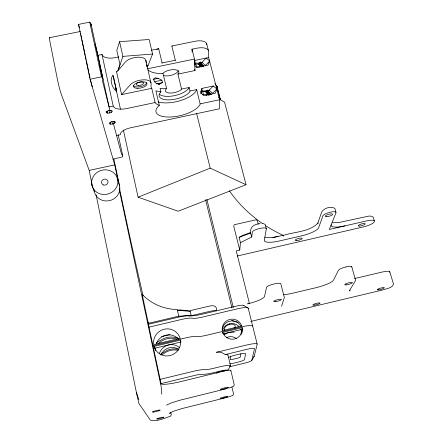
<?xml version="1.0" encoding="UTF-8"?>
<svg xmlns="http://www.w3.org/2000/svg" width="443" height="443" viewBox="0 0 443 443"><rect width="100%" height="100%" fill="white"/><g stroke="black" fill="none" stroke-linecap="round" stroke-linejoin="round"><path stroke-width="0.66" d="M192.124 51.947L191.985 49.201L196.675 48.232A11.994 5.405 -14.1 0 1 208.587 51.371L208.681 57.529L219.584 99.736L219.501 108.784L130.929 127.706A11.795 4.563 -12 0 0 120.369 134.689L116.509 135.514M102.15 77.237L102.172 76.645M349.876 290.796L349.909 289.955L349.322 290.968L355.607 280.386L351.764 266.697M222.657 333.457L222.696 332.355L242.199 327.693L241.961 329.382A9.979 9.945 10.2 0 1 241.828 333.036M224.418 333.208L224.402 334.609L227.32 333.042A9.403 9.392 68.7 0 1 230.631 332.25L234.325 332.156M224.546 330.533C223.732 327.936 225.731 325.937 227.835 324.996A9.812 9.79 12.8 0 1 231.296 324.171C233.505 324.093 236.606 324.952 234.74 328.097M281.587 306.196L284.356 297.391L280.812 283.919A7.038 1.462 -14.6 0 0 274.416 283.902L273.802 284.046A7.038 1.462 -14.6 0 0 266.581 287.263L264.532 296.445A16.945 3.383 -14.2 0 1 247.593 303.87L249.415 303.444L236.263 250.888L239.752 250.085L240.427 242.648L239.093 237.37L242.31 235.571L250.428 232.547L251.707 237.022L240.427 242.648M230.598 356.194L230.294 359.428A3.455 0.504 -14.1 0 0 233.583 359.151L236.927 358.337A3.455 0.504 -14.1 0 0 240.344 356.992L240.859 353.713M216.483 310.853A7.221 1.418 -13.8 0 0 209.661 311.374L191.215 315.732L178.75 316.169L148.316 323.357L148.04 322.576L161.119 383.987L161.003 383.71A19.093 2.652 -13.6 0 0 180.257 381.705L223.737 371.123A7.376 1.002 -14 0 1 230.831 370.431L230.82 370.525A7.37 1.002 -14 0 1 230.548 370.857M251.707 237.022L252.349 232.06A6.9 1.822 -14.6 0 1 259.338 228.566L259.947 228.427A6.9 1.822 -14.6 0 1 266.326 228.865L264.327 240.161A16.535 4.186 -14.9 0 0 279.289 240.986L301.39 235.897A16.507 4.164 -15.2 0 0 318.661 227.685L322.936 215.741A6.878 1.794 -15.7 0 1 330.185 212.208L330.306 212.175A6.878 1.794 -15.7 0 1 335.988 212.762L329.343 229.468L366.571 220.902A9.624 2.326 -16.1 0 1 374.291 221.589A15.726 3.804 -16 0 1 374.042 222.048A9.613 2.315 -16.1 0 1 363.504 226.888L237.177 256.037M240.959 334.399L241.435 330.982M200.629 61.937L200.441 63.177L203.265 65.996M202.362 62.624L200.098 63.393L202.894 66.295M211.267 94.558L207.451 90.726L209.401 90.167M272.833 237.62L283.022 235.277L283.227 236.036L283.022 235.277A128.426 117.545 15.1 0 1 265.778 225.792M166.601 88.478L165.466 89.879A8.838 3.721 -13.2 0 0 170.566 93.058A8.838 3.721 -13.2 0 0 180.921 89.84L181.569 89.065L177.909 74.103L178.789 73.012A8.782 3.837 -13.2 0 0 173.717 69.629A8.782 3.837 -13.2 0 0 163.351 72.901L162.985 73.361L166.601 88.478L160.073 88.34L160.925 91.934L159.812 93.213A16.086 6.723 -13.3 0 0 169.846 99.874A16.086 6.723 -13.3 0 0 189.67 91.795L190.03 91.009L196.698 89.602L196.603 89.918A22.726 9.497 -13.3 0 1 180.639 100.533A22.726 9.497 -13.3 0 1 158.118 101.934M196.698 89.602L200.17 104.155A22.853 9.214 -13.3 0 1 171.004 116.991A22.853 9.214 -13.3 0 1 158.306 106.32L159.314 105.379L155.897 90.821L160.925 91.934M146.738 66.134L147.929 65.891L152.575 54.024L149.13 39.493L119.577 41.675L116.791 50.347L119.931 64.407L117.999 70.144L116.575 71.832L121.609 94.581L151.761 88.334L155.15 102.671A23.462 9.713 -13.3 0 0 158.107 104.902L159.314 105.379M200.535 62.026L200.098 63.393L199.444 63.62L202.213 66.611M119.577 41.675L122.888 56.383L118.098 70.592L125.269 62.103A11.003 5 -12.1 0 1 137.031 57.258A11.003 5 -12.1 0 1 145.863 60.42L151.213 84.32A23.335 10.001 -13.3 0 0 151.301 87.509L151.761 88.334M216.788 88.91L213.36 85.986L201.936 88.395L200.541 92.526L203.78 95.688L215.232 93.263L216.876 89.259M194.267 62.131L194.865 60.398L194.981 62.995L194.51 64.135M207.451 90.726L206.05 91.347L209.439 95.179M207.413 90.067L207.102 90.937L210.414 94.381M146.627 64.695L147.082 66.971M200.845 93.811L202.014 90.859L201.936 88.395M209.644 61.256L208.005 65.176L196.664 67.541L194.842 65.769M188.796 88.262L189.15 87.47L181.569 89.065M200.219 62.557L199.81 63.432L203.088 66.815M200.192 62.613L199.727 63.598L202.49 66.588M207.235 90.139L206.815 90.976L210.132 94.42M251.718 360.53L254.171 356.454M232.99 395.25L233.616 394.204L231.944 387.104M227.785 370.359L230.46 365.979M170.267 412.527L169.619 413.568L171.552 412.095L174.177 411.026L181.879 408.596L227.032 397.399L232.758 395.477M201.775 66.882L199.057 63.803L200.059 62.679M112.982 75.155L111.426 77.918C110.479 82.858 112.594 88.235 116.537 91.336L116.659 91.884M200.629 66.854L198.492 64.146L199.937 62.718L198.492 64.146L194.383 63.914M208.531 94.957L205.641 91.513L206.887 90.378M121.609 94.581L130.364 84.696A11.097 4.79 -12.2 0 1 142.253 79.895A11.097 4.79 -12.2 0 1 151.096 82.824M194.981 62.995L198.237 63.183L201.947 62.408L206.172 58.05L209.556 60.918M209.6 61.189L205.469 65.403L201.947 62.408M201.344 91.524L205.474 91.679L206.471 90.704M202.014 90.859L205.286 90.981L209.035 90.189L213.36 85.986M216.832 89.176L212.601 93.246L209.035 90.189M111.304 112.389L112.256 111.525L112.057 110.756C110.124 109.975 107.627 110.445 106.198 111.99L106.409 112.766L107.693 113.148L109.559 113.004L111.304 112.389L110.872 110.407M115.097 122.628L114.909 121.897C113.02 121.172 110.617 121.626 109.211 123.104L109.41 123.835C111.298 124.549 113.69 124.095 115.097 122.628L114.809 121.288M161.147 353.879L166.313 350.762A17.964 17.57 -55.3 0 1 174.127 348.885L178.817 349.211M166.529 405.173L171.004 403.025L179.282 400.378L227.176 388.539M159.591 84.131L162.448 82.597L161.883 80.211L158.223 78.361L155.033 77.818L153.693 79.02L154.258 81.423L156.401 83.605L159.591 84.131L158.24 84.414M123.359 129.932L138.094 197.19L210.198 168.141L246.037 184.72L224.584 102.206L219.313 98.944M246.037 184.72L178.152 211.222L138.094 197.19M239.093 237.37L250.683 233.057C249.891 227.475 253.136 224.745 258.092 223.942M216.876 86.285L220.199 99.138L216.937 86.33A11.429 4.723 -14.2 0 1 217.48 87.714M161.756 63.072L162.105 62.956L158.694 48.724L158.345 48.841A22.421 10.178 -13.1 0 0 156.728 49.466M156.617 342.594L162.797 339.017A19.21 18.8 -50.1 0 1 171.17 337.023L177.449 337.483M228.848 388.101L233.339 386.44L234.286 384.95L230.831 370.431M160.117 379.369L193.951 371.162A11.241 1.595 -13.8 0 1 204.057 369.683A11.302 1.622 -13.9 0 0 214.008 368.222L219.85 366.804A11.042 1.55 -14 0 1 229.817 366.538M229.79 366.738L245.007 363.038A6.783 0.952 -14.2 0 0 251.779 360.414L254.52 348.652A7.298 1.102 -14.2 0 0 247.681 349.156L225.304 354.561L221.638 352.506L218.177 352.052A7.919 6.44 -18 0 0 216.45 352.307L246.917 344.959A10.931 1.694 -14.2 0 1 257.167 344.25L254.243 356.31A10.161 1.462 -14.2 0 1 253.518 356.997M160.626 383.721L194.865 375.398A7.503 1.036 -13.8 0 1 201.598 374.39A15.09 2.11 -13.9 0 0 214.861 372.402L220.686 370.985A7.37 1.008 -14 0 1 227.519 370.647M180.882 342.018L180.5 340.091L154.031 346.409L154.707 348.276L180.882 342.018A13.567 13.273 -44.3 0 0 180.838 341.714M223.3 333.845L241.961 329.382M169.968 334.62L162.238 336.459A6.938 1.285 -13.3 0 1 161.54 336.619M250.76 321.441L382.492 290.015C386.18 288.587 391.972 288.432 393.534 284.124L389.768 271.714M152.464 345.828L186.42 337.721A11.114 1.949 -13.6 0 1 196.465 336.514A11.169 1.982 -13.8 0 0 206.36 335.318L242.432 326.701A10.865 1.883 -14.2 0 1 252.671 326.214M190.036 310.67L208.382 306.346C212.197 305.354 217.037 304.718 216.577 310.554M148.172 324.326L181.586 316.44A7.354 1.451 -13.4 0 1 188.247 315.743A14.78 2.951 -13.7 0 0 201.377 314.375L237.066 305.936A7.188 1.407 -14.1 0 1 243.883 305.781M148.687 327.216L182.267 319.281A11.042 2.143 -13.5 0 1 192.279 318.212A11.097 2.176 -13.7 0 0 202.146 317.166L238.002 308.677A10.793 2.071 -14.1 0 1 248.23 308.406M345.955 266.941L346.077 266.913A7.01 1.434 -15.5 0 1 351.753 267.09M282.966 235.504C294.346 231.639 309.303 232.237 318.146 222.912L317.576 223.848L321.801 211.765C324.298 207.95 330.799 205.989 334.819 208.304L335.971 212.28M113.081 159.192L122.584 156.855A10.289 3.754 -11.6 0 0 121.615 154.48L113.43 123.708M49.788 37.998A11.13 0.664 76.9 0 0 50.286 43.42L57.269 78.682A11.219 0.687 77 0 0 60.973 93.373L89.198 170.411L114.709 164.862L118.176 181.121A13.14 12.21 -16.3 0 0 117.079 178.13M200.269 103.845L219.584 99.736M201.482 91.839L202.739 91.574L203.464 94.442L206.704 94.558L206.726 95.627M155.083 102.554L126.742 108.546A12.681 5.277 -11.8 0 1 113.209 106.076L109.061 106.951L97.931 55.325L95.046 44.045M202.224 94.702L203.464 94.442M156.412 83.865L162.448 82.597M147.369 68.831L194.477 59.063L191.985 49.201M194.444 60.486L208.681 57.529M194.527 64.252L195.773 63.991L196.482 66.799L199.699 66.971M177.909 74.103L195.009 70.531L194.477 59.063M153.499 79.347L158.223 78.361M154.507 81.756L161.883 80.211M162.105 62.956L175.672 60.193M91.014 25.949A12.249 6.086 -10 0 0 90.145 22.521L89.719 22.15L78.516 24.398L90.062 79.225L101.486 76.855L101.912 77.187A12.509 5.537 -10.7 0 1 102.444 80.875L109.964 110.423M97.46 55.419L102.001 54.489A12.432 5.82 -11.4 0 0 115.424 57.607L118.807 56.914M151.257 50.247L158.694 48.724M175.312 60.22L171.834 46.022L194.903 41.288A11.961 5.477 -14.1 0 1 206.809 44.51M49.544 37.699L80.404 31.475M258.585 223.831L260.152 223.532M201.277 91.801L202.595 91.568M194.438 64.185L195.629 63.986M116.575 71.832L117.245 71.738M201.089 91.751L202.185 91.557M178.75 316.169L177.416 310.227L179.814 309.928L188.74 310.726L190.213 311.363L191.215 315.732M201.028 91.684L202.318 91.557M122.888 56.383L152.575 54.024M171.834 46.022L172.189 45.994M162.985 73.361L161.08 73.433A23.158 10.388 -13.2 0 1 148.051 69.889M177.543 309.513C164.347 309.469 151.262 303.931 142.164 294.357L148.316 323.357M332.521 222.818L339.31 222.419L369.141 216.029L371.732 216.273L373.239 217.22L374.368 220.935M177.416 310.227L190.213 311.363M262.705 223.388L265.124 224.379L266.326 228.865M231.794 320.505L238.256 322.41M243.606 305.399L247.958 307.918M220.199 99.138L220.26 99.177A11.485 4.596 -14.2 0 1 220.736 100.046M200.463 63.017L203.774 66.206M207.479 90.577L211.317 94.298M200.147 63.227L202.983 66.046M207.158 90.782L210.984 94.608M206.444 91.164L209.716 94.702M206.726 91.142L209.988 94.675M199.333 63.792L202.047 66.871M206.327 91.33L209.074 94.448M218.632 97.122L220.337 99.088M214.866 83.699L217.015 86.235M198.652 63.975L200.867 66.611M198.918 63.975L201.122 66.611M205.912 91.513L208.791 94.957M205.474 91.679L208.265 95.212M91.839 184.941L94.326 191.581A12.947 12.055 -16.5 0 0 109.432 200.657A12.947 12.055 -16.5 0 0 119.604 186.021L113.834 158.971M154.701 347.982L155.582 350.396M96.103 194.804L136.422 392.587L138.88 399.741M142.164 294.357L142.768 296.184M117.639 179.288A13.212 12.271 -16.2 0 1 100.522 194.006A13.212 12.271 -16.2 0 1 96.092 173.207A13.212 12.271 -16.2 0 1 117.639 179.288L119.604 186.021M90.062 79.225L114.709 164.862M78.516 24.398L79.435 27.699M258.23 224.241L257.372 220.952L256.231 219.745L234.209 224.745L233.771 226.318L239.752 250.085M206.654 43.663L208.431 50.535M194.682 69.246L195.009 70.531M257.167 344.1L248.218 308.223M196.57 113.242L210.198 168.141M189.15 87.47L190.03 91.009M206.875 199.356L233.289 307.525M205.585 199.727L231.916 307.802M227.951 355.037L230.487 365.696M99.42 64.257L101.884 75.31M147.824 65.442L147.929 65.891M115.728 87.227L115.457 86.075L115.64 86.961M115.551 87.387L115.379 86.678L115.905 89.115M143.034 295.631L142.026 291.223A129.362 2.774 77.6 0 1 123.525 207.435L119.361 187.882M113.292 76.107L114.46 81.252M114.604 81.883L115.401 85.444M115.867 87.858L116.149 89.115M115.684 87.969L116.011 89.425M116.315 90.012L116.409 91.363M115.54 86.075L116.099 88.589M116.382 89.846L116.659 91.108M116.182 90.206L116.487 91.601M116.42 90.344L116.686 91.546M113.054 75.487L120.457 109.166M102.001 54.489L113.209 106.076M118.226 134.866L122.744 155.709M113.729 121.437L114.167 123.447M91.097 24.138L102.842 78.638M111.896 121.393L112.472 124.046M108.984 110.313L109.559 113.004M89.719 22.15L101.486 76.855M110.224 122.185L110.656 124.195M107.267 111.171L107.693 113.148M170.749 412.272L171.308 414.892L170.472 416.221C164.503 418.17 156.412 422.057 150.299 420.08L138.82 403.318L136.422 392.587M106.121 111.42L106.409 112.766M119.455 190.562L161.158 386.567L161.773 394.148M81.412 37.123L81.695 38.469M81.977 39.82L85.244 55.325M85.532 56.671L86.097 59.368M86.379 60.719L88.794 72.176M93.916 189.56L94.326 191.581M89.198 170.411L92.515 186.747M145.863 60.42L146.251 62.961M262.527 223.615A128.426 117.545 15.1 0 1 257.776 220.188L250.251 214.069A128.426 117.545 15.1 0 1 229.369 190.795M344.859 225.897A16.474 4.109 -15.9 0 1 331.198 224.806M278.071 236.412A16.507 4.258 -14.9 0 1 264.853 237.298M283.359 294.661A16.851 3.345 -14.8 0 0 293.188 293.089L315.665 287.773A16.823 3.328 -15.1 0 0 333.479 280.17L338.463 270.213A7.01 1.434 -15.5 0 1 345.95 266.941M389.652 272.251A9.807 1.855 -15.8 0 0 381.955 272.102L359.877 277.318A16.79 3.284 -15.6 0 1 354.627 278.359M92.26 86.861A11.175 0.316 77.3 0 1 90.677 80.593M90.023 77.774A11.175 0.316 77.3 0 1 89.381 74.9M89.259 74.341A11.175 0.316 77.3 0 1 89.021 73.233M81.285 36.509A11.092 0.305 77.2 0 1 81.047 35.346M80.809 34.161A11.092 0.305 77.2 0 1 80.598 33.037M188.796 88.262A16.064 6.772 -13.2 0 1 174.625 95.622A16.064 6.772 -13.2 0 1 159.602 94.409M178.252 70.825A8.777 3.854 -13.2 0 1 172.106 75.039A8.777 3.854 -13.2 0 1 163.389 75.487M146.677 82.775A6.905 2.99 -12.2 0 1 140.442 86.634A6.905 2.99 -12.2 0 1 133.337 85.56M242.199 327.693A10.067 10.028 9.4 0 1 222.696 332.355M222.53 330.196A9.846 9.824 12.1 0 1 238.783 326.314M240.842 329.271A9.846 9.824 12.1 0 1 241.701 332.748M226.268 337.793A9.187 9.17 85.8 0 1 236.573 338.701M222.203 329.492A9.979 9.945 10.2 0 1 240.776 325.954M229.646 324.032A3.411 0.62 -14 0 1 229.181 324.16M162.354 354.754A17.853 17.465 -55.7 0 1 178.346 350.363M180.5 340.091A13.711 13.412 -43.5 0 1 169.957 355.585A13.711 13.412 -43.5 0 1 154.031 346.409M158.572 343.358A19.082 18.678 -50.6 0 1 176.89 338.995M159.458 353.248A12.576 12.31 -50.6 0 1 179.487 347.611M156.329 343.696A13.279 12.997 -46.1 0 1 178.684 339.294M180.417 341.902A13.279 12.997 -46.1 0 1 180.844 342.854M155.62 349.959A13.279 12.997 -46.1 0 1 155.521 347.849M160.743 355.042A12.376 12.111 -51.9 0 1 178.562 349.261M229.889 363.858A6.916 0.991 -14.1 0 0 234.33 363.038L237.664 362.23A6.916 0.991 -14.1 0 0 244.514 359.555L245.588 353.741A7.171 1.063 -14.1 0 0 238.805 354.278L235.299 355.125A7.177 1.063 -14.1 0 0 228.361 357.684M225.304 354.561A11.003 1.667 -13.9 0 1 227.918 355.197M217.258 373.178A4.148 0.565 -14 0 1 219.263 371.827A4.148 0.565 -14 0 1 224.64 370.985M154.707 348.276A13.561 13.268 -44.5 0 1 154.624 347.976M241.762 325.926L222.275 330.578A10.067 10.028 9.4 0 1 241.762 325.926M180.096 338.28L153.638 344.588A13.711 13.412 -43.5 0 1 164.203 329.221A13.711 13.412 -43.5 0 1 180.096 338.28M275.374 301.65A3.97 0.764 -14.6 0 0 281.355 299.557A3.97 0.764 -14.6 0 0 275.823 300.177A3.97 0.764 -14.6 0 0 275.374 301.65M314.342 305.138A3.699 0.659 -15 0 0 320.007 303.195A3.699 0.659 -15 0 0 315.001 303.793A3.699 0.659 -15 0 0 314.342 305.138M346.227 284.86A3.948 0.748 -15.4 0 0 352.351 282.734A3.948 0.748 -15.4 0 0 347.151 283.287A3.948 0.748 -15.4 0 0 346.227 284.86M378.527 289.838A3.688 0.648 -15.6 0 0 384.314 287.872A3.688 0.648 -15.6 0 0 379.59 288.404A3.688 0.648 -15.6 0 0 378.527 289.838M359.572 226.091A3.605 0.869 -16.1 0 0 365.176 224.008A3.605 0.869 -16.1 0 0 360.491 224.296A3.605 0.869 -16.1 0 0 359.572 226.091M296.716 240.582A3.616 0.886 -15.1 0 0 302.204 238.522A3.616 0.886 -15.1 0 0 297.253 238.866A3.616 0.886 -15.1 0 0 296.716 240.582M326.712 216.699A3.854 1.002 -15.7 0 0 332.632 214.451A3.854 1.002 -15.7 0 0 327.482 214.717A3.854 1.002 -15.7 0 0 326.712 216.699M222.414 389.347A4.17 0.498 -14.1 0 0 228.527 387.404A4.17 0.498 -14.1 0 0 222.508 388.433A4.17 0.498 -14.1 0 0 222.414 389.347M153.704 412.04A4.037 0.46 -13.6 0 0 160.161 410.24A4.037 0.46 -13.6 0 0 155.094 410.91A4.037 0.46 -13.6 0 0 153.704 412.04M221.932 398.34A3.871 0.432 -14.1 0 0 227.608 396.557A3.871 0.432 -14.1 0 0 222.015 397.548A3.871 0.432 -14.1 0 0 221.932 398.34M157.869 418.984A3.76 0.399 -13.7 0 0 163.888 417.317A3.76 0.399 -13.7 0 0 159.181 417.976A3.76 0.399 -13.7 0 0 157.869 418.984M103.706 185.03A3.256 3.023 -16.2 0 0 107.937 181.414A3.256 3.023 -16.2 0 0 102.632 179.897A3.256 3.023 -16.2 0 0 103.706 185.03M137.264 88.323A6.911 2.985 -12.2 0 0 147.01 83.677A6.911 2.985 -12.2 0 0 136.45 83.218A6.911 2.985 -12.2 0 0 137.264 88.323M138.316 85.477A3.765 1.634 -12.2 0 0 143.615 82.935A3.765 1.634 -12.2 0 0 137.851 82.686A3.765 1.634 -12.2 0 0 138.316 85.477"/></g></svg>
